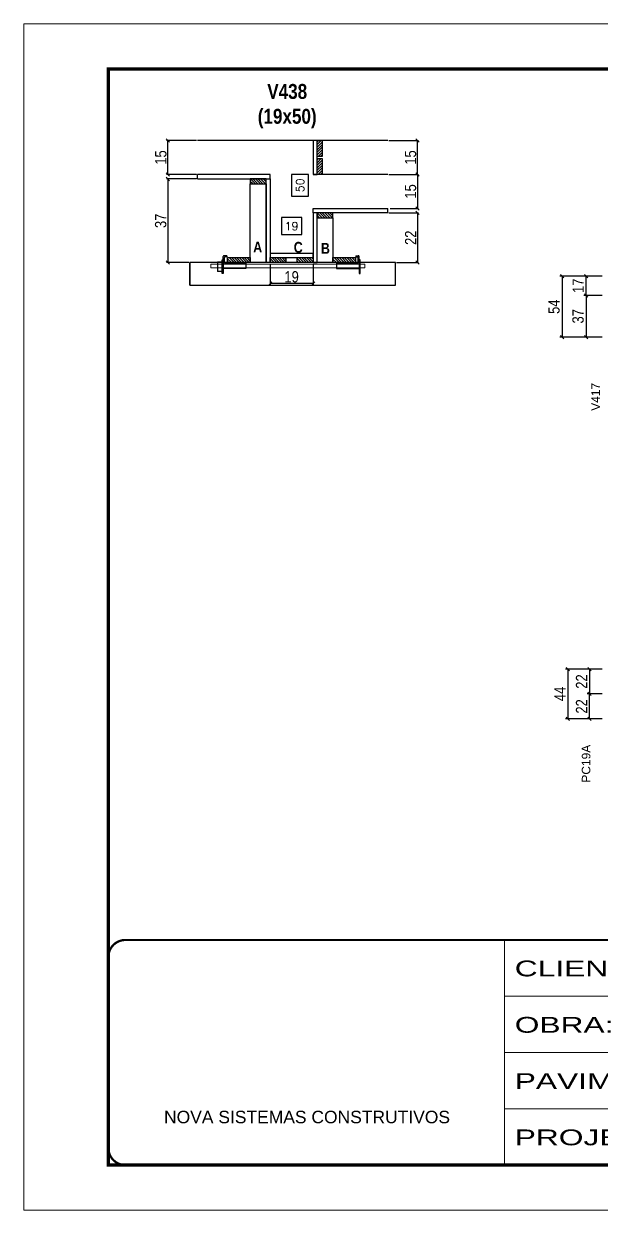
# Model space of a CAD drawing. Extents: x -3394 to 16474, y -5031 to 14397.
# Drawn here: x 4272 to 4784, y 1861 to 2911 of the extents above; entities that cross this region are included whole.
import ezdxf

# ---------------------------------------------------------------- set-up
doc = ezdxf.new("R2010")
doc.units = 0
doc.linetypes.add('CONTINUO', pattern=[0])
doc.linetypes.add('DASHED', pattern=[0.75, 0.5, -0.25])
doc.layers.get('0').update_dxf_attribs({"linetype": 'CONTINUOUS'})
doc.layers.get('Defpoints').update_dxf_attribs({"linetype": 'CONTINUOUS'})
for name, color, linetype in [('barrote', 251, 'CONTINUOUS'), ('COTA', 241, 'CONTINUOUS'), ('Cota Seção (2x)', 4, 'CONTINUOUS'), ('detalhes', 4, 'CONTINUOUS'), ('NOMENCLATURA', 7, 'CONTINUOUS'), ('Painéis', 200, 'CONTINUOUS'), ('presilha', 1, 'CONTINUOUS'), ('SARR_2.2x10', 60, 'CONTINUOUS'), ('SARR_2.2x7', 40, 'CONTINUOUS'), ('SARR_3.5x7', 81, 'CONTINUOUS')]:
    doc.layers.add(name, color=color, linetype=linetype)
for name, color, linetype, lineweight in [('CONCRETO', 251, 'CONTINUOUS', 25), ('Folhas', 255, 'CONTINUOUS', 9), ('SARRAFO DE PRESSAO', 251, 'DASHED', 9), ('SCO-___-LAJ', 2, 'CONTINUOUS', 0)]:
    doc.layers.add(name, color=color, linetype=linetype, lineweight=lineweight)
doc.styles.add('ARIAL', font='arial.ttf')
doc.styles.add('COTA TECNICA', font='techl___.ttf', dxfattribs={"height": 10})
doc.styles.add('COTA TECNICA 2X', font='techl___.ttf', dxfattribs={"height": 10})
doc.styles.add('ROMANS', font='romans.shx')
doc.styles.add('TECNICA', font='techb___.ttf', dxfattribs={"height": 10})
doc.styles.add('Tecnologia', font='')
doc.styles.get('Tecnologia').set_extended_font_data('Forgotten Futurist')
doc.dimstyles.new('Cota Seção interna', dxfattribs={"dimtxt": 7, "dimasz": 6, "dimexe": 0.18, "dimexo": 2, "dimgap": -4, "dimtad": 3, "dimdec": 1, "dimlfac": 0.5, "dimzin": 12, "dimdsep": 46, "dimtxsty": 'ROMANS', "dimblk": 'ARCHTICK', "dimcen": 0.09, "dimse1": 1, "dimse2": 1, "dimsd1": 1, "dimsd2": 1, "dimclrd": 180, "dimclre": 5, "dimclrt": 1, "dimadec": 0, "dimazin": 3, "dimtfac": 1, "dimtdec": 1, "dimtofl": 0, "dimtmove": 0, "dimatfit": 3, "dimldrblk": 'ARCHTICK', "dimfxl": 1, "dimtolj": 1, "dimtzin": 0, "dimarcsym": 0})
doc.dimstyles.new('PAINEL', dxfattribs={"dimtxt": 10, "dimasz": 3, "dimexe": 3, "dimexo": 3, "dimgap": 3, "dimtad": 1, "dimdec": 1, "dimzin": 12, "dimdsep": 46, "dimtxsty": 'COTA TECNICA', "dimblk1": 'OBLIQUE', "dimblk2": 'OBLIQUE', "dimsah": 1, "dimcen": 0.9, "dimclrd": 4, "dimclre": 4, "dimclrt": 240, "dimadec": 1, "dimazin": 3, "dimtfac": 1, "dimtdec": 1, "dimtmove": 0, "dimatfit": 3, "dimfxl": 1, "dimtolj": 1, "dimtzin": 12, "dimarcsym": 0})
doc.dimstyles.new('SECAO', dxfattribs={"dimscale": 0.333333, "dimtxt": 5, "dimasz": 9, "dimexe": 3, "dimexo": 3, "dimgap": 3, "dimtad": 1, "dimdec": 1, "dimlfac": 0.5, "dimzin": 12, "dimdsep": 46, "dimtxsty": 'COTA TECNICA 2X', "dimblk1": 'OBLIQUE', "dimblk2": 'OBLIQUE', "dimsah": 1, "dimcen": 0.9, "dimclrd": 4, "dimclre": 4, "dimclrt": 240, "dimadec": 1, "dimazin": 3, "dimtfac": 1, "dimtdec": 1, "dimtmove": 0, "dimatfit": 3, "dimfxl": 1, "dimtolj": 1, "dimtzin": 12, "dimarcsym": 0})

# ---------------------------------------------------------------- blocks, each defined once
blk = doc.blocks.new('9999999999')
at = {"color": 30, "linetype": 'CONTINUO'}
for p, q in [((98564.6, 34230.2), (98564.6, 34429.4)), ((98564.6, 34379.6), (99584, 34379.6)), ((98564.6, 34329.8), (99488, 34329.8)), ((98564.6, 34280), (99488, 34280))]:
    blk.add_line(p, q, dxfattribs=at)
at = {"color": 30, "linetype": 'CONTINUO', "const_width": 2}
blk.add_lwpolyline([(99584, 34230.2), (99584, 34414.4, 0.414214), (99569, 34429.4), (98229, 34429.4, 0.414214), (98214, 34414.4), (98214, 34245.2, 0.414214), (98229, 34230.2), (99584, 34230.2)], format="xyb", dxfattribs=at)
at = {"layer": 'Folhas'}
blk.add_lwpolyline([(98139, 34190.2), (99624, 34190.2), (99624, 35240.2), (98139, 35240.2)], close=True, dxfattribs=at)
at = {"layer": 'Folhas', "color": 30, "const_width": 3}
blk.add_lwpolyline([(98214, 34230.2), (99584, 34230.2), (99584, 35200.2), (98214, 35200.2)], close=True, dxfattribs=at)
at = {"color": 7, "linetype": 'Continuous', "ltscale": 5, "style": 'ARIAL'}
blk.add_text('NOVA SISTEMAS CONSTRUTIVOS', height=11.059, dxfattribs=at).set_placement((98263.2, 34267.2))
at = {"layer": 'Folhas', "color": 7, "style": 'Tecnologia', "width": 1.5}
for s, p in [('CLIENTE:', (98573.7, 34397.2)), ('OBRA:', (98573.7, 34347.3)), ('PAVIMENTO:', (98573.7, 34297.5)), ('PROJETO:', (98573.7, 34247.7))]:
    blk.add_text(s, height=14, dxfattribs=at).set_placement(p)
blk = doc.blocks.new('_Oblique')
at = {"color": 0, "linetype": 'ByBlock', "lineweight": -2}
blk.add_line((-0.5, -0.5), (0.5, 0.5), dxfattribs=at)
blk = doc.blocks.new('*D1515')
at = {"layer": 'COTA', "color": 4, "lineweight": -2, "transparency": 16777216}
for p, q in [((4490.4, 2698.4), (4490.4, 2679.8)), ((4528.4, 2698.4), (4528.4, 2679.8)), ((4528.4, 2680.8), (4490.4, 2680.8))]:
    blk.add_line(p, q, dxfattribs=at)
at = {"layer": 'Defpoints', "color": 0, "transparency": 16777216}
for p in [(4490.4, 2699.4), (4528.4, 2699.4), (4490.4, 2680.8)]:
    blk.add_point(p, dxfattribs=at)
at = {"layer": 'COTA', "color": 4, "lineweight": -2, "transparency": 16777216, "xscale": 3, "yscale": 3, "zscale": 3, "rotation": 180}
blk.add_blockref('_Oblique', (4490.4, 2680.8), dxfattribs=at)
at = {"layer": 'COTA', "color": 4, "lineweight": -2, "transparency": 16777216, "xscale": 3, "yscale": 3, "zscale": 3}
blk.add_blockref('_Oblique', (4528.4, 2680.8), dxfattribs=at)
at = {"layer": 'COTA', "color": 240, "transparency": 16777216, "insert": (4509.4, 2686.8), "char_height": 10, "attachment_point": 5, "style": 'COTA TECNICA 2X'}
blk.add_mtext('\\A1;19', dxfattribs=at)
blk = doc.blocks.new('PRESILHA METÁLICA 1')
at = {"layer": 'presilha'}
for p, q in [((7.5, 10.6), (7.5, 19.9)), ((12, 21), (8.6, 21)), ((9, 11.6), (9, 18.9)), ((12, 19.5), (9.6, 19.5)), ((12, 21), (12, 19.5)), ((0, 13), (6, 13)), ((0, 13), (0, 0)), ((6, 0), (0, 0)), ((6, 15.5), (7.5, 15.5)), ((6, -2.5), (6, 15.5)), ((6, 13), (6, 0)), ((7.5, 15.5), (7.5, -2.5)), ((37.5, 4.1), (7.5, 4.1)), ((37.5, 11), (9.6, 11)), ((37.5, 11), (37.5, 4.1)), ((7.5, -2.5), (6, -2.5))]:
    blk.add_line(p, q, dxfattribs=at)
for centre, radius, start, end in [((8.6, 19.9), 1.14, 90, 180), ((9.6, 18.9), 0.57, 90, 180), ((9.6, 11.6), 0.57, 180, 270)]:
    blk.add_arc(centre, radius, start, end, dxfattribs=at)
blk = doc.blocks.new('PRESILHA METÁLICA 2')
at = {"layer": 'presilha'}
for p, q in [((-5.2, 23.5), (-5.2, 22)), ((-5.2, 23.5), (-1.9, 23.5)), ((-5.2, 22), (-2.8, 22)), ((-2.2, 14.1), (-2.2, 21.4)), ((0.8, 18), (-0.8, 18)), ((-0.8, 18), (-0.8, 0)), ((-0.8, 14.6), (-0.8, 22.4)), ((0.8, 0), (0.8, 18)), ((-30.8, 13.5), (-30.8, 6.6)), ((-30.8, 13.5), (-2.8, 13.5)), ((-30.8, 6.6), (-0.8, 6.6)), ((-0.8, 0), (0.8, 0))]:
    blk.add_line(p, q, dxfattribs=at)
for centre, radius, start, end in [((-2.8, 21.4), 0.57, 0, 90), ((-1.9, 22.4), 1.14, 0, 90), ((-2.8, 14.1), 0.57, 270, 0)]:
    blk.add_arc(centre, radius, start, end, dxfattribs=at)
blk = doc.blocks.new('*D1516')
at = {"layer": 'COTA', "color": 4, "lineweight": -2, "transparency": 16777216}
for p, q in [((4425.1, 2773.4), (4398.7, 2773.4)), ((4399.7, 2773.4), (4399.7, 2699.4)), ((4418.3, 2699.4), (4398.7, 2699.4))]:
    blk.add_line(p, q, dxfattribs=at)
at = {"layer": 'Defpoints', "color": 0, "transparency": 16777216}
for p in [(4426.1, 2773.4), (4399.7, 2699.4), (4419.3, 2699.4)]:
    blk.add_point(p, dxfattribs=at)
at = {"layer": 'COTA', "color": 4, "lineweight": -2, "transparency": 16777216, "xscale": 3, "yscale": 3, "zscale": 3}
for p, rotation in [((4399.7, 2773.4), 90), ((4399.7, 2699.4), 270)]:
    blk.add_blockref('_Oblique', p, dxfattribs=dict(at, rotation=rotation))
at = {"layer": 'COTA', "color": 240, "transparency": 16777216, "insert": (4393.5, 2736.4), "char_height": 10, "attachment_point": 5, "rotation": 90, "style": 'COTA TECNICA 2X'}
blk.add_mtext('\\A1;37', dxfattribs=at)
blk = doc.blocks.new('*D1517')
at = {"layer": 'Cota Seção (2x)', "color": 180, "lineweight": -2, "transparency": 16777216}
for p, q in [((4524.4, 2777.4), (4509.4, 2777.4)), ((4509.4, 2777.4), (4509.4, 2758.1)), ((4524.4, 2758.1), (4524.4, 2777.4)), ((4509.4, 2758.1), (4524.4, 2758.1))]:
    blk.add_line(p, q, dxfattribs=at)
at = {"layer": 'Defpoints', "color": 0, "transparency": 16777216}
for p in [(4528.4, 2807.4), (4528.4, 2807.4), (4521, 2707.4)]:
    blk.add_point(p, dxfattribs=at)
at = {"layer": 'Cota Seção (2x)', "color": 1, "transparency": 16777216, "insert": (4516.9, 2767.8), "char_height": 7, "attachment_point": 5, "rotation": 90, "style": 'ROMANS'}
blk.add_mtext('\\A1;50', dxfattribs=at)
blk = doc.blocks.new('_ArchTick')
at = {"color": 0, "linetype": 'ByBlock', "const_width": 0.15}
blk.add_lwpolyline([(-0.5, -0.5), (0.5, 0.5)], dxfattribs=at)
blk = doc.blocks.new('*D1518')
at = {"layer": 'COTA', "color": 4, "lineweight": -2, "transparency": 16777216}
for p, q in [((4425.1, 2807.4), (4398.7, 2807.4)), ((4399.7, 2777.4), (4399.7, 2807.4)), ((4425.1, 2777.4), (4398.7, 2777.4))]:
    blk.add_line(p, q, dxfattribs=at)
at = {"layer": 'Defpoints', "color": 0, "transparency": 16777216}
for p in [(4399.7, 2807.4), (4426.1, 2807.4), (4426.1, 2777.4)]:
    blk.add_point(p, dxfattribs=at)
at = {"layer": 'COTA', "color": 4, "lineweight": -2, "transparency": 16777216, "xscale": 3, "yscale": 3, "zscale": 3}
for p, rotation in [((4399.7, 2807.4), 90), ((4399.7, 2777.4), 270)]:
    blk.add_blockref('_Oblique', p, dxfattribs=dict(at, rotation=rotation))
at = {"layer": 'COTA', "color": 240, "transparency": 16777216, "insert": (4393.6, 2792.4), "char_height": 10, "attachment_point": 5, "rotation": 90, "style": 'COTA TECNICA 2X'}
blk.add_mtext('\\A1;15', dxfattribs=at)
blk = doc.blocks.new('*D1519')
at = {"layer": 'COTA', "color": 4, "lineweight": -2, "transparency": 16777216}
for p, q in [((4595.5, 2743.4), (4621.8, 2743.4)), ((4620.8, 2743.4), (4620.8, 2699.4)), ((4602.2, 2699.4), (4621.8, 2699.4))]:
    blk.add_line(p, q, dxfattribs=at)
at = {"layer": 'Defpoints', "color": 0, "transparency": 16777216}
for p in [(4594.5, 2743.4), (4601.2, 2699.4), (4620.8, 2699.4)]:
    blk.add_point(p, dxfattribs=at)
at = {"layer": 'COTA', "color": 4, "lineweight": -2, "transparency": 16777216, "xscale": 3, "yscale": 3, "zscale": 3}
for p, rotation in [((4620.8, 2743.4), 90), ((4620.8, 2699.4), 270)]:
    blk.add_blockref('_Oblique', p, dxfattribs=dict(at, rotation=rotation))
at = {"layer": 'COTA', "color": 240, "transparency": 16777216, "insert": (4614.8, 2721.4), "char_height": 10, "attachment_point": 5, "rotation": 90, "style": 'COTA TECNICA 2X'}
blk.add_mtext('\\A1;22', dxfattribs=at)
blk = doc.blocks.new('*D1520')
at = {"layer": 'COTA', "color": 4, "lineweight": -2, "transparency": 16777216}
for p, q in [((4595.5, 2807.4), (4621.8, 2807.4)), ((4620.8, 2777.4), (4620.8, 2807.4)), ((4595.5, 2777.4), (4621.8, 2777.4))]:
    blk.add_line(p, q, dxfattribs=at)
at = {"layer": 'Defpoints', "color": 0, "transparency": 16777216}
for p in [(4594.5, 2807.4), (4620.8, 2807.4), (4594.5, 2777.4)]:
    blk.add_point(p, dxfattribs=at)
at = {"layer": 'COTA', "color": 4, "lineweight": -2, "transparency": 16777216, "xscale": 3, "yscale": 3, "zscale": 3}
for p, rotation in [((4620.8, 2807.4), 90), ((4620.8, 2777.4), 270)]:
    blk.add_blockref('_Oblique', p, dxfattribs=dict(at, rotation=rotation))
at = {"layer": 'COTA', "color": 240, "transparency": 16777216, "insert": (4614.7, 2792.4), "char_height": 10, "attachment_point": 5, "rotation": 90, "style": 'COTA TECNICA 2X'}
blk.add_mtext('\\A1;15', dxfattribs=at)
blk = doc.blocks.new('*D1649')
at = {"layer": 'Cota Seção (2x)', "color": 180, "lineweight": -2, "transparency": 16777216}
for p, q in [((4518.4, 2739.2), (4500.4, 2739.2)), ((4500.4, 2739.2), (4500.4, 2724.2)), ((4518.4, 2724.2), (4518.4, 2739.2)), ((4500.4, 2724.2), (4518.4, 2724.2))]:
    blk.add_line(p, q, dxfattribs=at)
at = {"layer": 'Defpoints', "color": 0, "transparency": 16777216}
for p in [(4528.4, 2720.2), (4490.4, 2707.4), (4528.4, 2707.4)]:
    blk.add_point(p, dxfattribs=at)
at = {"layer": 'Cota Seção (2x)', "color": 1, "transparency": 16777216, "insert": (4509.4, 2731.7), "char_height": 7, "attachment_point": 5, "style": 'ROMANS'}
blk.add_mtext('\\A1;19', dxfattribs=at)
blk = doc.blocks.new('*D1521')
at = {"layer": 'COTA', "color": 4, "lineweight": -2, "transparency": 16777216}
for p, q in [((4596.5, 2777.4), (4621.8, 2777.4)), ((4620.8, 2777.4), (4620.8, 2747.4)), ((4596.5, 2747.4), (4621.8, 2747.4))]:
    blk.add_line(p, q, dxfattribs=at)
at = {"layer": 'Defpoints', "color": 0, "transparency": 16777216}
for p in [(4595.5, 2777.4), (4595.5, 2747.4), (4620.8, 2747.4)]:
    blk.add_point(p, dxfattribs=at)
at = {"layer": 'COTA', "color": 4, "lineweight": -2, "transparency": 16777216, "xscale": 3, "yscale": 3, "zscale": 3}
for p, rotation in [((4620.8, 2777.4), 90), ((4620.8, 2747.4), 270)]:
    blk.add_blockref('_Oblique', p, dxfattribs=dict(at, rotation=rotation))
at = {"layer": 'COTA', "color": 240, "transparency": 16777216, "insert": (4614.7, 2762.4), "char_height": 10, "attachment_point": 5, "rotation": 90, "style": 'COTA TECNICA 2X'}
blk.add_mtext('\\A1;15', dxfattribs=at)
blk = doc.blocks.new('*D1530')
at = {"layer": 'COTA', "color": 4, "linetype": 'Continuous', "lineweight": -2, "transparency": 16777216}
for p, q in [((4784.3, 2670.4), (4768.2, 2670.4)), ((4770.2, 2670.4), (4770.2, 2633.4)), ((4784.3, 2633.4), (4768.2, 2633.4))]:
    blk.add_line(p, q, dxfattribs=at)
at = {"layer": 'Defpoints', "color": 0, "linetype": 'Continuous', "transparency": 16777216}
for p in [(4786.3, 2670.4), (4770.2, 2633.4), (4786.3, 2633.4)]:
    blk.add_point(p, dxfattribs=at)
at = {"layer": 'COTA', "color": 4, "linetype": 'Continuous', "lineweight": -2, "transparency": 16777216, "xscale": 3, "yscale": 3, "zscale": 3}
for p, rotation in [((4770.2, 2670.4), 90), ((4770.2, 2633.4), 270)]:
    blk.add_blockref('_Oblique', p, dxfattribs=dict(at, rotation=rotation))
at = {"layer": 'COTA', "color": 240, "linetype": 'Continuous', "transparency": 16777216, "insert": (4763, 2651.9), "char_height": 10, "attachment_point": 5, "rotation": 90, "style": 'COTA TECNICA'}
blk.add_mtext('\\A1;37', dxfattribs=at)
blk = doc.blocks.new('*D1531')
at = {"layer": 'COTA', "color": 4, "linetype": 'Continuous', "lineweight": -2, "transparency": 16777216}
for p, q in [((4784.3, 2687.4), (4768.2, 2687.4)), ((4770.2, 2670.4), (4770.2, 2687.4)), ((4784.3, 2670.4), (4768.2, 2670.4))]:
    blk.add_line(p, q, dxfattribs=at)
at = {"layer": 'Defpoints', "color": 0, "linetype": 'Continuous', "transparency": 16777216}
for p in [(4770.2, 2687.4), (4786.3, 2687.4), (4786.3, 2670.4)]:
    blk.add_point(p, dxfattribs=at)
at = {"layer": 'COTA', "color": 4, "linetype": 'Continuous', "lineweight": -2, "transparency": 16777216, "xscale": 3, "yscale": 3, "zscale": 3}
for p, rotation in [((4770.2, 2687.4), 90), ((4770.2, 2670.4), 270)]:
    blk.add_blockref('_Oblique', p, dxfattribs=dict(at, rotation=rotation))
at = {"layer": 'COTA', "color": 240, "linetype": 'Continuous', "transparency": 16777216, "insert": (4763.1, 2678.9), "char_height": 10, "attachment_point": 5, "rotation": 90, "style": 'COTA TECNICA'}
blk.add_mtext('\\A1;17', dxfattribs=at)
blk = doc.blocks.new('*D1532')
at = {"layer": 'COTA', "color": 4, "linetype": 'Continuous', "lineweight": -2, "transparency": 16777216}
for p, q in [((4784.3, 2687.4), (4746.8, 2687.4)), ((4748.8, 2687.4), (4748.8, 2633.4)), ((4784.3, 2633.4), (4746.8, 2633.4))]:
    blk.add_line(p, q, dxfattribs=at)
at = {"layer": 'Defpoints', "color": 0, "linetype": 'Continuous', "transparency": 16777216}
for p in [(4786.3, 2687.4), (4748.8, 2633.4), (4786.3, 2633.4)]:
    blk.add_point(p, dxfattribs=at)
at = {"layer": 'COTA', "color": 4, "linetype": 'Continuous', "lineweight": -2, "transparency": 16777216, "xscale": 3, "yscale": 3, "zscale": 3}
for p, rotation in [((4748.8, 2687.4), 90), ((4748.8, 2633.4), 270)]:
    blk.add_blockref('_Oblique', p, dxfattribs=dict(at, rotation=rotation))
at = {"layer": 'COTA', "color": 240, "linetype": 'Continuous', "transparency": 16777216, "insert": (4741.7, 2660.4), "char_height": 10, "attachment_point": 5, "rotation": 90, "style": 'COTA TECNICA'}
blk.add_mtext('\\A1;54', dxfattribs=at)
blk = doc.blocks.new('*D1585')
at = {"layer": 'COTA', "color": 4, "linetype": 'Continuous', "lineweight": -2, "transparency": 16777216}
for p, q in [((4784.3, 2317.7), (4771.1, 2317.7)), ((4773.1, 2295.7), (4773.1, 2317.7)), ((4784.3, 2295.7), (4771.1, 2295.7))]:
    blk.add_line(p, q, dxfattribs=at)
at = {"layer": 'Defpoints', "color": 0, "linetype": 'Continuous', "transparency": 16777216}
for p in [(4773.1, 2317.7), (4786.3, 2317.7), (4786.3, 2295.7)]:
    blk.add_point(p, dxfattribs=at)
at = {"layer": 'COTA', "color": 4, "linetype": 'Continuous', "lineweight": -2, "transparency": 16777216, "xscale": 3, "yscale": 3, "zscale": 3}
for p, rotation in [((4773.1, 2317.7), 90), ((4773.1, 2295.7), 270)]:
    blk.add_blockref('_Oblique', p, dxfattribs=dict(at, rotation=rotation))
at = {"layer": 'COTA', "color": 240, "linetype": 'Continuous', "transparency": 16777216, "insert": (4766.1, 2306.7), "char_height": 10, "attachment_point": 5, "rotation": 90, "style": 'COTA TECNICA'}
blk.add_mtext('\\A1;22', dxfattribs=at)
blk = doc.blocks.new('*D1586')
at = {"layer": 'COTA', "color": 4, "linetype": 'Continuous', "lineweight": -2, "transparency": 16777216}
for p, q in [((4784.3, 2339.7), (4771.1, 2339.7)), ((4773.1, 2339.7), (4773.1, 2317.7)), ((4784.3, 2317.7), (4771.1, 2317.7))]:
    blk.add_line(p, q, dxfattribs=at)
at = {"layer": 'Defpoints', "color": 0, "linetype": 'Continuous', "transparency": 16777216}
for p in [(4786.3, 2339.7), (4773.1, 2317.7), (4786.3, 2317.7)]:
    blk.add_point(p, dxfattribs=at)
at = {"layer": 'COTA', "color": 4, "linetype": 'Continuous', "lineweight": -2, "transparency": 16777216, "xscale": 3, "yscale": 3, "zscale": 3}
for p, rotation in [((4773.1, 2339.7), 90), ((4773.1, 2317.7), 270)]:
    blk.add_blockref('_Oblique', p, dxfattribs=dict(at, rotation=rotation))
at = {"layer": 'COTA', "color": 240, "linetype": 'Continuous', "transparency": 16777216, "insert": (4766.1, 2328.7), "char_height": 10, "attachment_point": 5, "rotation": 90, "style": 'COTA TECNICA'}
blk.add_mtext('\\A1;22', dxfattribs=at)
blk = doc.blocks.new('*D1587')
at = {"layer": 'COTA', "color": 4, "linetype": 'Continuous', "lineweight": -2, "transparency": 16777216}
for p, q in [((4784.3, 2339.7), (4752, 2339.7)), ((4754, 2339.7), (4754, 2295.7)), ((4784.3, 2295.7), (4752, 2295.7))]:
    blk.add_line(p, q, dxfattribs=at)
at = {"layer": 'Defpoints', "color": 0, "linetype": 'Continuous', "transparency": 16777216}
for p in [(4786.3, 2339.7), (4754, 2295.7), (4786.3, 2295.7)]:
    blk.add_point(p, dxfattribs=at)
at = {"layer": 'COTA', "color": 4, "linetype": 'Continuous', "lineweight": -2, "transparency": 16777216, "xscale": 3, "yscale": 3, "zscale": 3}
for p, rotation in [((4754, 2339.7), 90), ((4754, 2295.7), 270)]:
    blk.add_blockref('_Oblique', p, dxfattribs=dict(at, rotation=rotation))
at = {"layer": 'COTA', "color": 240, "linetype": 'Continuous', "transparency": 16777216, "insert": (4747, 2317.7), "char_height": 10, "attachment_point": 5, "rotation": 90, "style": 'COTA TECNICA'}
blk.add_mtext('\\A1;44', dxfattribs=at)

msp = doc.modelspace()

# ---------------------------------------------------------------- hatches: boundary and pattern name
at = {"layer": 'SARR_2.2x10'}
h = msp.add_hatch(dxfattribs=at)
h.set_pattern_fill('ANSI31', color=256, scale=0.5, angle=90)
h.set_pattern_definition([(135, (37550.5903, -120812.7363), (-1.122532015, -1.122532015), [])])
h.paths.add_polyline_path([(4452.77, 2703.83), (4452.77, 2699.43), (4472.77, 2699.43), (4472.77, 2703.83)])
h = msp.add_hatch(dxfattribs=at)
h.set_pattern_fill('ANSI31', color=256, scale=0.5, angle=90)
h.set_pattern_definition([(135, (37663.7903, -120812.7363), (-1.122532015, -1.122532015), [])])
h.paths.add_polyline_path([(4545.97, 2703.83), (4545.97, 2699.43), (4565.97, 2699.43), (4565.97, 2703.83)])
at = {"layer": 'SARR_2.2x7'}
h = msp.add_hatch(dxfattribs=at)
h.set_pattern_fill('ANSI31', color=256, scale=0.5, angle=180)
h.set_pattern_definition([(225, (128048.5367, 35981.2566), (1.122532015, -1.122532015), [])])
h.paths.add_polyline_path([(4531.97, 2793.43), (4536.37, 2793.43), (4536.37, 2807.43), (4531.97, 2807.43)])
h = msp.add_hatch(dxfattribs=at)
h.set_pattern_fill('ANSI31', color=256, scale=0.5, angle=180)
h.set_pattern_definition([(225, (128048.5367, 35965.2566), (1.122532015, -1.122532015), [])])
h.paths.add_polyline_path([(4531.97, 2777.43), (4536.37, 2777.43), (4536.37, 2791.43), (4531.97, 2791.43)])
h = msp.add_hatch(dxfattribs=at)
h.set_pattern_fill('ANSI31', color=256, scale=0.5, angle=90)
h.set_pattern_definition([(135, (37495.3903, -120743.1363), (-1.122532015, -1.122532015), [])])
h.paths.add_polyline_path([(4472.77, 2773.43), (4472.77, 2769.03), (4486.77, 2769.03), (4486.77, 2773.43)])
h = msp.add_hatch(dxfattribs=at)
h.set_pattern_fill('ANSI31', color=256, scale=0.5, angle=90)
h.set_pattern_definition([(135, (37554.5903, -120773.1363), (-1.122532015, -1.122532015), [])])
h.paths.add_polyline_path([(4531.97, 2743.43), (4531.97, 2739.03), (4545.97, 2739.03), (4545.97, 2743.43)])
h = msp.add_hatch(dxfattribs=at)
h.set_pattern_fill('ANSI31', color=256, scale=0.5, angle=90)
h.set_pattern_definition([(135, (37678.1903, -120812.7363), (-1.122532015, -1.122532015), [])])
h.paths.add_polyline_path([(4490.37, 2703.83), (4490.37, 2699.43), (4504.37, 2699.43), (4504.37, 2703.83)])
h = msp.add_hatch(dxfattribs=at)
h.set_pattern_fill('ANSI31', color=256, scale=0.5, angle=90)
h.set_pattern_definition([(135, (37702.1903, -120812.7363), (-1.122532015, -1.122532015), [])])
h.paths.add_polyline_path([(4514.37, 2703.83), (4514.37, 2699.43), (4528.37, 2699.43), (4528.37, 2703.83)])

# ---------------------------------------------------------------- linework, layer by layer
at = {"layer": 'barrote', "elevation": 0}
msp.add_lwpolyline([(4419.31, 2679.43), (4601.23, 2679.43), (4601.23, 2699.43), (4419.31, 2699.43)], close=True, dxfattribs=at)
at = {"layer": 'CONCRETO', "linetype": 'Continuous'}
for p, q in [((4594.47, 2807.43), (4426.07, 2807.43)), ((4594.47, 2777.43), (4528.37, 2777.43))]:
    msp.add_line(p, q, dxfattribs=at)
at = {"layer": 'detalhes', "color": 250}
msp.add_line((4419.31, 2679.43), (4419.31, 2699.43), dxfattribs=at)
at = {"layer": 'Painéis', "linetype": 'Continuous'}
for p, q in [((4426.07, 2773.43), (4426.07, 2777.43)), ((4594.47, 2743.43), (4594.47, 2747.43))]:
    msp.add_line(p, q, dxfattribs=at)
at = {"layer": 'Painéis', "linetype": 'Continuous', "elevation": 0}
for points in [[(4531.97, 2777.43), (4531.97, 2807.43), (4528.37, 2807.43), (4528.37, 2777.43)], [(4486.77, 2699.43), (4486.77, 2773.43), (4490.37, 2773.43), (4490.37, 2699.43)], [(4531.97, 2699.43), (4531.97, 2743.43), (4528.37, 2743.43), (4528.37, 2699.43)], [(4528.37, 2707.43), (4490.37, 2707.43), (4490.37, 2703.83), (4528.37, 2703.83)]]:
    msp.add_lwpolyline(points, close=True, dxfattribs=at)
for points in [[(4426.07, 2773.43), (4490.37, 2773.43), (4490.37, 2777.43), (4426.07, 2777.43)], [(4594.47, 2743.43), (4528.37, 2743.43), (4528.37, 2747.43), (4594.47, 2747.43)]]:
    msp.add_lwpolyline(points, dxfattribs=at)
at = {"layer": 'SARR_2.2x10', "elevation": 0}
for points in [[(4452.77, 2703.83), (4472.77, 2703.83), (4472.77, 2699.43), (4452.77, 2699.43)], [(4545.97, 2703.83), (4565.97, 2703.83), (4565.97, 2699.43), (4545.97, 2699.43)]]:
    msp.add_lwpolyline(points, close=True, dxfattribs=at)
at = {"layer": 'SARR_2.2x7', "elevation": 0}
for points in [[(4531.97, 2793.43), (4531.97, 2807.43), (4536.37, 2807.43), (4536.37, 2793.43)], [(4531.97, 2777.43), (4531.97, 2791.43), (4536.37, 2791.43), (4536.37, 2777.43)], [(4486.77, 2773.43), (4472.77, 2773.43), (4472.77, 2769.03), (4486.77, 2769.03)], [(4545.97, 2743.43), (4531.97, 2743.43), (4531.97, 2739.03), (4545.97, 2739.03)], [(4490.37, 2703.83), (4504.37, 2703.83), (4504.37, 2699.43), (4490.37, 2699.43)], [(4514.37, 2703.83), (4528.37, 2703.83), (4528.37, 2699.43), (4514.37, 2699.43)]]:
    msp.add_lwpolyline(points, close=True, dxfattribs=at)
at = {"layer": 'SARR_3.5x7', "elevation": 0}
for points in [[(4472.77, 2769.03), (4486.77, 2769.03), (4486.77, 2699.43), (4472.77, 2699.43)], [(4531.97, 2739.03), (4545.97, 2739.03), (4545.97, 2699.43), (4531.97, 2699.43)]]:
    msp.add_lwpolyline(points, close=True, dxfattribs=at)
at = {"layer": 'SCO-___-LAJ', "color": 1, "elevation": 0}
msp.add_lwpolyline([(4437.91, 2698.1), (4574.08, 2698.1), (4574.08, 2694.9), (4437.91, 2694.9)], close=True, dxfattribs=at)

# ---------------------------------------------------------------- block references
at = {"layer": 'presilha', "xscale": 0.6666666666666666, "yscale": 0.6666666666666666, "zscale": 0.6666666666666666}
for name, p in [('PRESILHA METÁLICA 1', (4443.9, 2691.47)), ('PRESILHA METÁLICA 2', (4569.65, 2689.8))]:
    msp.add_blockref(name, p, dxfattribs=at)
at = {"layer": 'SARRAFO DE PRESSAO', "color": 6, "linetype": 'ByBlock'}
msp.add_blockref('9999999999', (-93866.77, -32329.4), dxfattribs=at)

# ---------------------------------------------------------------- texts
at = {"layer": 'detalhes', "style": 'TECNICA'}
for s, p in [('A', (4475.39, 2708.45)), ('C', (4511.28, 2708.14)), ('B', (4535.32, 2707.2))]:
    msp.add_text(s, height=9.6, dxfattribs=at).set_placement(p)
at = {"layer": 'NOMENCLATURA', "linetype": 'Continuous', "style": 'ARIAL'}
for s, p in [('V417', (4782.34, 2568.28)), ('PC19A', (4773.86, 2239.24))]:
    msp.add_text(s, height=7.567, rotation=90, dxfattribs=at).set_placement(p)
at = {"layer": 'NOMENCLATURA', "insert": (4505.48, 2857.5), "char_height": 13.2, "attachment_point": 2, "style": 'TECNICA'}
msp.add_mtext_dynamic_manual_height_columns('V438\\P(19x50)', width=13.2, gutter_width=1, heights=[0], dxfattribs=at)

# ---------------------------------------------------------------- dimensions: what is measured, and where the dimension line sits
at = {"layer": 'COTA'}
for base, p1, p2, angle, picture, middle in [((4399.71, 2807.43), (4426.07, 2777.43), (4426.07, 2807.43), 90, '*D1518', (4399.71, 2792.43)), ((4620.83, 2807.43), (4594.47, 2777.43), (4594.47, 2807.43), 90, '*D1520', (4620.83, 2792.43)), ((4490.37, 2680.76, 0), (4528.37, 2699.43), (4490.37, 2699.43), 180, '*D1515', (4509.37, 2680.76, 0))]:
    dim = msp.add_linear_dim(base=base, p1=p1, p2=p2, angle=angle, dimstyle='SECAO', dxfattribs=at)
    dim.commit()
    dim.dimension.update_dxf_attribs({"geometry": picture, "text_midpoint": middle, "dimtype": 160})
for base, p1, p2, picture, middle in [((4399.71, 2699.43), (4426.07, 2773.43), (4419.31, 2699.43), '*D1516', (4393.5, 2736.43)), ((4620.83, 2747.43), (4595.47, 2777.43), (4595.47, 2747.43), '*D1521', (4614.72, 2762.43)), ((4620.83, 2699.43), (4594.47, 2743.43), (4601.23, 2699.43), '*D1519', (4614.83, 2721.43))]:
    dim = msp.add_linear_dim(base=base, p1=p1, p2=p2, angle=90, dimstyle='SECAO', dxfattribs=at)
    dim.commit()
    dim.dimension.update_dxf_attribs({"geometry": picture, "text_midpoint": middle})
at = {"layer": 'COTA', "linetype": 'Continuous'}
for base, p1, p2, picture, middle in [((4748.84, 2633.36), (4786.26, 2687.36), (4786.26, 2633.36), '*D1532', (4741.73, 2660.36)), ((4770.18, 2687.36), (4786.26, 2670.36), (4786.26, 2687.36), '*D1531', (4763.1, 2678.86)), ((4770.18, 2633.36), (4786.26, 2670.36), (4786.26, 2633.36), '*D1530', (4762.96, 2651.86)), ((4754.05, 2295.71), (4786.26, 2339.71), (4786.26, 2295.71), '*D1587', (4746.97, 2317.71)), ((4773.1, 2317.71), (4786.26, 2339.71), (4786.26, 2317.71), '*D1586', (4766.1, 2328.71)), ((4773.1, 2317.71), (4786.26, 2295.71), (4786.26, 2317.71), '*D1585', (4766.1, 2306.71))]:
    dim = msp.add_linear_dim(base=base, p1=p1, p2=p2, angle=90, dimstyle='PAINEL', override={"dimexe": 2, "dimexo": 2, "dimgap": 2, "dimadec": 8, "dimtix": 1, "dimatfit": 2, "dimldrblk": 'Oblique'}, dxfattribs=at)
    dim.commit()
    dim.dimension.update_dxf_attribs({"geometry": picture, "text_midpoint": middle})
at = {"layer": 'Cota Seção (2x)'}
dim = msp.add_linear_dim(base=(4528.37, 2807.43), p1=(4520.95, 2707.43), p2=(4528.37, 2807.43), angle=90, dimstyle='Cota Seção interna', dxfattribs=at)
dim.commit()
dim.dimension.update_dxf_attribs({"geometry": '*D1517', "text_midpoint": (4528.37, 2767.77), "dimtype": 160})
dim = msp.add_linear_dim(base=(4528.37, 2720.21), p1=(4490.37, 2707.43), p2=(4528.37, 2707.43), dimstyle='Cota Seção interna', dxfattribs=at)
dim.commit()
dim.dimension.update_dxf_attribs({"geometry": '*D1649', "text_midpoint": (4509.37, 2731.71)})

doc.saveas('drawing.dxf')
